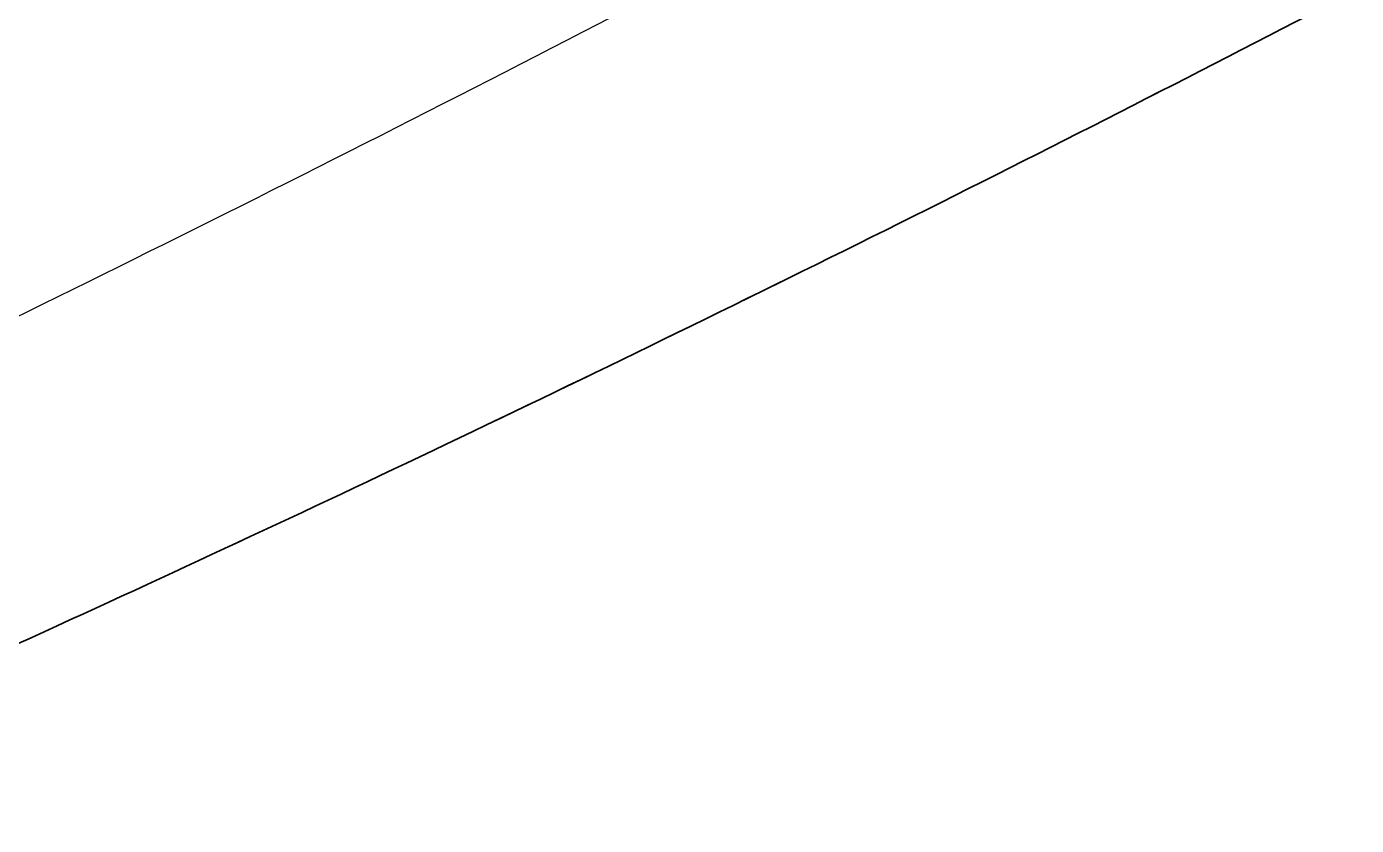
# Model space of a CAD drawing. Header units: millimetres. Extents: x 0 to 1845, y -1231 to 1016.
# Drawn here: x 586.4 to 640.7, y 234.5 to 267.1 of the extents above; entities that cross this region are included whole.
import ezdxf

# ---------------------------------------------------------------- set-up
doc = ezdxf.new("R2010")
doc.units = ezdxf.units.MM
doc.layers.add('Blocks', color=7, linetype='Continuous')
doc.layers.add('Blocks$Inner', color=7, linetype='Continuous', lineweight=25, true_color=0x007f00)
doc.layers.add('Blocks$Outline', color=7, linetype='Continuous', lineweight=35, true_color=0xff3f3f)

# ---------------------------------------------------------------- blocks, each defined once
blk = doc.blocks.new('Falcon Lounge Chair Front')
at = {"layer": 'Blocks$Inner'}
for points, weights in [([(743.336, 347.905), (593.622, 244.006), (430.748, 193.332)], [0.995993075332, 0.949301655288, 0.917915581572]), ([(459.032, 193.332), (621.906, 244.006), (771.621, 347.905)], [0.917915581572, 0.949301655288, 0.995993075332])]:
    blk.add_rational_spline(points, weights, degree=2, dxfattribs=at)
at = {"layer": 'Blocks$Outline'}
blk.add_rational_spline([(442.377, 164.033), (442.377, 188.15), (459.032, 193.332), (621.906, 244.006), (771.621, 347.905), (785.689, 357.668), (787.296, 379.712), (788.533, 396.694), (789.771, 413.675)], [1, 0.779377256834, 1, 1.03419276712, 1.08505955812, 0.949125505325, 1.08505955812, 1.08505955812, 1.08505955812], degree=2, knots=[0, 0, 0, 40.627502, 40.627502, 510.061954, 510.061954, 550.536704, 550.536704, 550.648721, 550.648721, 550.648721], dxfattribs=at)

msp = doc.modelspace()

# ---------------------------------------------------------------- block references
at = {"layer": 'Blocks'}
msp.add_blockref('Falcon Lounge Chair Front', (0, 0), dxfattribs=at)

doc.saveas('drawing.dxf')
